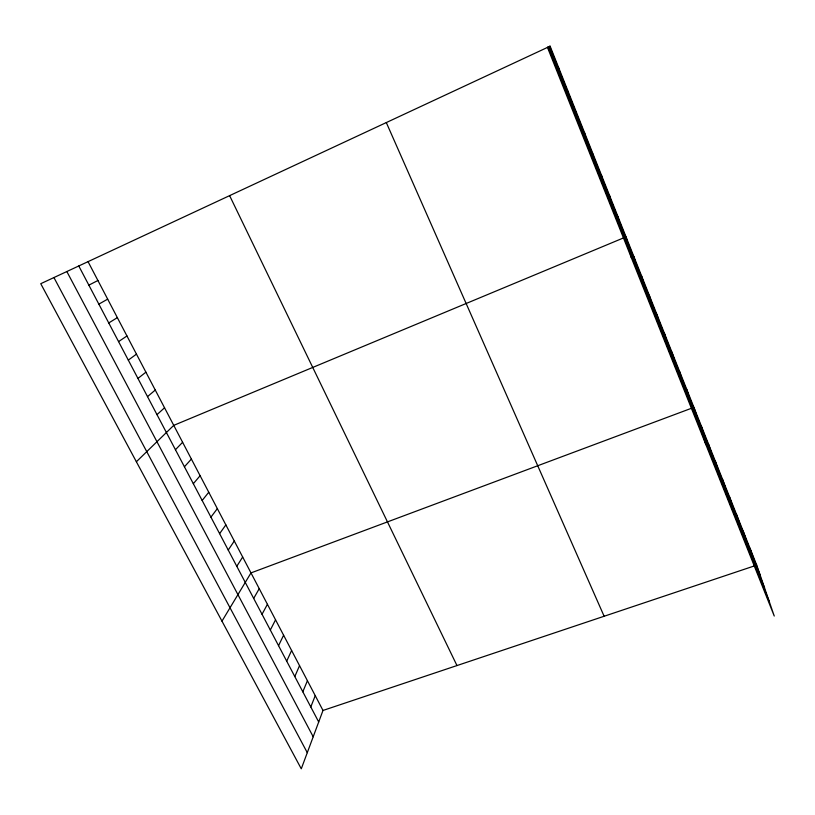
<?xml version="1.0" encoding="UTF-8"?>
<svg xmlns="http://www.w3.org/2000/svg" width="815" height="815" viewBox="0 0 815 815"><rect width="100%" height="100%" fill="white"/><g stroke="black" fill="none" stroke-linecap="round" stroke-linejoin="round"><path stroke-width="1.22" d="M567.403 91.127L567.546 89.976M88.061 261.676L322.995 710.456L301.275 768.81L40.75 283.702L550.115 46.19L756.717 565.131L774.25 616.048L547.456 47.382L550.115 46.19M310.8 706.962L315.242 695.633M302.823 691.813L307.418 680.698M294.796 676.552L299.543 665.651M286.697 661.169L291.607 650.492M558.54 68.888L558.876 68.185M278.547 645.663L283.61 635.211M270.325 630.036L275.552 619.818M262.033 614.286L267.422 604.302M253.689 598.414L259.241 588.664M221.975 621.152L250.989 572.904L693.911 407.368L705.892 444.654M236.788 566.293L242.676 557.022M228.231 550.043L234.292 541.017M219.612 533.652L225.857 524.891M210.922 517.138L217.34 508.631M202.161 500.491L208.762 492.24M193.328 483.703L200.113 475.716M184.424 466.781L191.393 459.069M175.449 449.717L182.611 442.28M136.37 461.759L173.748 425.359L626.032 236.87L631.442 257.968M156.989 414.641L164.549 407.775M147.515 396.62L155.268 390.049M137.949 378.435L145.905 372.18M128.301 360.108L136.472 354.148M118.562 341.607L126.957 335.974M108.752 322.954L117.35 317.636M98.849 304.138L107.672 299.146M88.866 285.148L97.912 280.492M322.995 710.456L756.717 565.131M53.933 277.569L307.286 752.673M66.85 271.558L313.204 736.77M78.78 265.996L318.706 721.988M229.626 195.651L456.971 665.56M386.31 122.576L604.129 616.252M549.595 46.414L760.161 575.125M548.933 46.72L764.582 587.972M548.2 47.046L769.37 601.867M749.973 548.179L753.305 557.898M743.168 531.095L746.377 540.528M736.312 513.868L739.409 523.006M729.394 496.488L732.369 505.341M722.416 478.965L725.269 487.513M715.376 461.3L718.107 469.542M708.286 443.472L710.884 451.408M701.124 425.501L703.6 433.111M686.627 389.081L688.838 396.049M679.282 370.631L681.36 377.264M671.876 352.019L673.811 358.315M664.398 333.254L666.201 339.203M656.859 314.315L658.52 319.908M649.26 295.213L650.767 300.45M641.588 275.939L642.943 280.808M633.846 256.491L635.048 260.983M617.913 216.474L618.799 220.182M609.712 195.875L610.435 199.186M601.439 175.093L602 177.986M593.086 154.117L593.473 156.592M584.65 132.937L584.864 134.984M576.144 111.563L576.174 113.163"/></g></svg>
